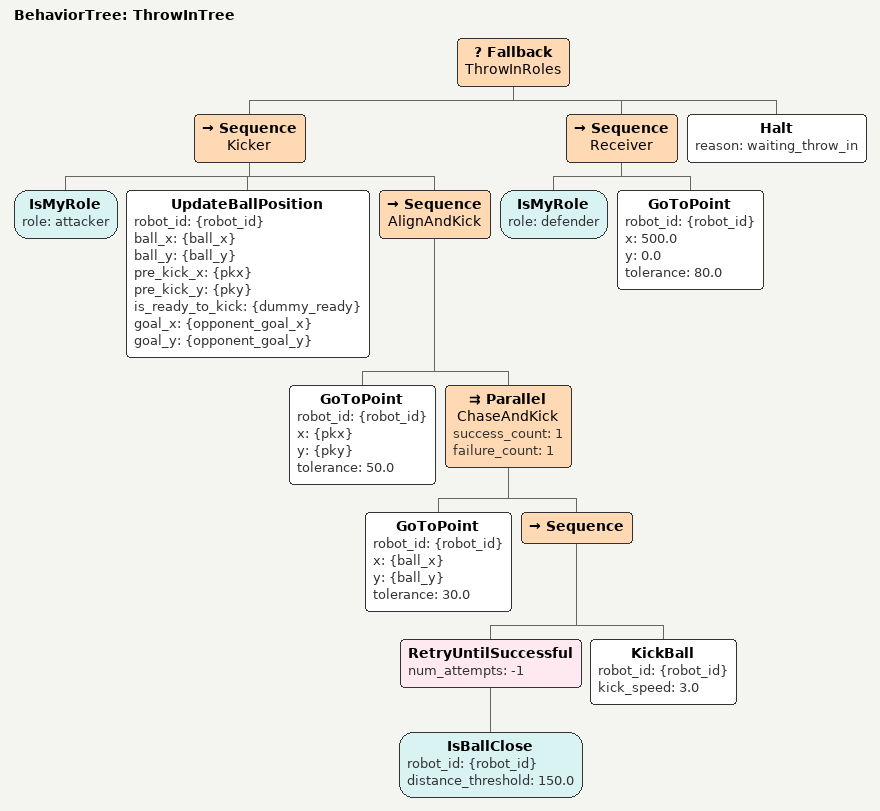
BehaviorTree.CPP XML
<root BTCPP_format="4">
  <BehaviorTree ID="ThrowInTree">
    <Fallback name="ThrowInRoles">

        <!-- 1. COBRADOR DO LATERAL (Atacante) -->
        <Sequence name="Kicker">
            <IsMyRole role="attacker"/>

            <UpdateBallPosition robot_id="{robot_id}"
                                ball_x="{ball_x}" ball_y="{ball_y}"
                                pre_kick_x="{pkx}" pre_kick_y="{pky}"
                                is_ready_to_kick="{dummy_ready}"
                                goal_x="{opponent_goal_x}" goal_y="{opponent_goal_y}"/>

            <!-- A MÁGICA: Sequence garante que o alinhamento termine antes de chutar -->
            <Sequence name="AlignAndKick">

                <!-- PASSO 1: Vai até o ponto de pré-chute (trás da bola) -->
                <GoToPoint robot_id="{robot_id}" x="{pkx}" y="{pky}" tolerance="50.0"/>

                <!-- PASSO 2: Acelera para a bola e cruza na hora do impacto! -->
                <Parallel name="ChaseAndKick" success_count="1" failure_count="1">
                    <GoToPoint robot_id="{robot_id}" x="{ball_x}" y="{ball_y}" tolerance="30.0"/>
                    <Sequence>
                        <RetryUntilSuccessful num_attempts="-1">
                            <IsBallClose robot_id="{robot_id}" distance_threshold="150.0"/>
                        </RetryUntilSuccessful>
                        <KickBall robot_id="{robot_id}" kick_speed="3.0"/>
                    </Sequence>
                </Parallel>

            </Sequence>
        </Sequence>

        <!-- 2. RECEBEDOR / COBERTURA (Zagueiro) -->
        <Sequence name="Receiver">
            <IsMyRole role="defender"/>
            <GoToPoint robot_id="{robot_id}" x="500.0" y="0.0" tolerance="80.0"/>
        </Sequence>

        <Halt reason="waiting_throw_in"/>
    </Fallback>
  </BehaviorTree>
</root>
